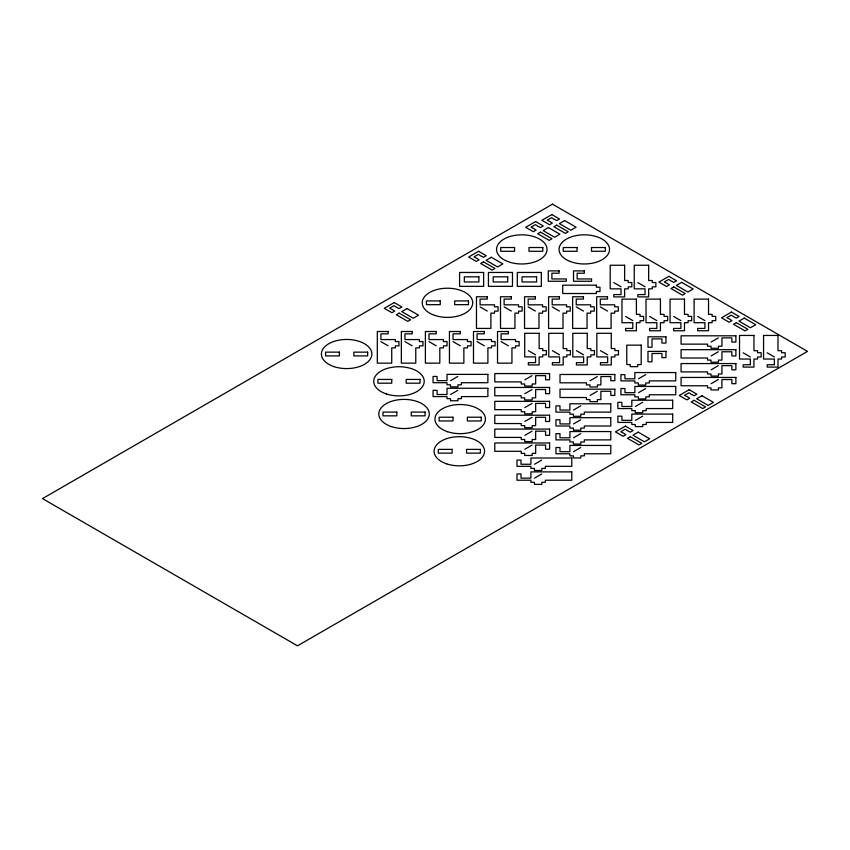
<?xml version="1.0" encoding="UTF-8"?>
<svg xmlns="http://www.w3.org/2000/svg" width="850" height="850" viewBox="0 0 850 850"><rect width="100%" height="100%" fill="white"/><g stroke="black" fill="none" stroke-linecap="round" stroke-linejoin="round"><path stroke-width="1.27" d="M450.617 380.63L457.831 376.465M450.617 394.506L457.831 390.341M524.843 379.822L532.058 375.658M524.843 393.699L532.058 389.534M524.843 407.575L532.058 403.421M590.07 380.726L597.284 376.561M524.843 421.462L532.058 417.297M590.07 395.431L597.284 391.266M524.843 435.338L532.058 431.173M573.506 410.04L580.72 405.875M638.477 378.803L645.681 374.648M524.843 449.225L532.058 445.06M711.121 342.051L718.335 337.886M573.506 423.927L580.72 419.762M638.477 392.689L645.681 388.524M711.121 355.938L718.335 351.772M573.506 437.803L580.72 433.638M534.533 464.249L541.747 460.094M635.428 406.47L642.643 402.305M711.121 369.814L718.335 365.649M573.506 451.679L580.72 447.514M534.533 478.136L541.747 473.971M635.428 420.346L642.643 416.181M711.121 383.69L718.335 379.525M767.178 352.793L774.382 356.957M697.712 316.466L704.926 320.62M637.84 282.604L645.054 286.769M743.134 352.793L750.348 356.957M673.668 316.466L680.882 320.62M613.796 282.604L621.01 286.769M649.623 316.466L656.838 320.62M625.579 316.466L632.793 320.62M600.281 306.903L607.495 311.068M576.236 306.903L583.451 311.068M552.192 306.903L559.406 311.068M528.158 306.903L535.362 311.068M600.451 350.657L607.665 354.822M504.114 306.903L511.328 311.068M576.406 350.657L583.621 354.822M480.069 306.903L487.284 311.068M552.372 350.657L559.576 354.822M528.328 350.657L535.543 354.822M501.128 341.636L508.342 345.801M477.084 341.636L484.298 345.801M453.039 341.636L460.254 345.801M429.006 341.636L436.209 345.801M404.961 341.636L412.176 345.801M380.917 341.636L388.131 345.801M552.5 204.17L42.5 498.61L297.5 645.83L807.5 351.39L552.5 204.17M478.592 251.281L468.647 257.019L476.297 261.439L479.103 259.813L477.402 258.836A3.124 1.806 0 0 0 475.703 257.858L474.002 256.87L478.337 254.373L480.038 255.351A3.124 1.806 0 0 0 481.737 256.328L483.438 257.316L486.243 255.691L478.592 251.281M394.251 302.568L384.306 308.306L391.956 312.726L394.761 311.1L393.061 310.123A3.124 1.806 0 0 0 391.361 309.145L389.661 308.157L393.996 305.66L395.696 306.638A3.124 1.806 0 0 0 397.396 307.615L399.096 308.603L401.901 306.978L394.251 302.568M535.617 221.553L525.672 227.301L533.322 231.71L536.127 230.095L534.427 229.117A3.124 1.806 0 0 0 532.727 228.129L531.027 227.152L535.362 224.644L537.062 225.633A3.124 1.806 0 0 0 538.762 226.61L540.462 227.587L543.267 225.972L535.617 221.553M551.841 214.561L541.896 220.309L549.546 224.719L552.351 223.104L550.651 222.126A3.124 1.806 0 0 0 548.951 221.138L547.251 220.161L551.586 217.653L553.286 218.641A3.124 1.806 0 0 0 554.986 219.619L556.686 220.607L559.491 218.981L551.841 214.561M483.48 261.853L480.675 263.468L492.15 270.098L494.955 268.473L483.48 261.853M491.385 257.284L486.115 260.334L497.59 266.953L502.86 263.914L491.385 257.284M399.139 313.14L396.334 314.755L407.809 321.385L410.614 319.759L399.139 313.14M407.044 308.571L401.774 311.621L413.249 318.24L418.519 315.201L407.044 308.571M540.504 232.135L537.699 233.75L549.174 240.38L551.979 238.754L540.504 232.135M548.409 227.566L543.139 230.605L554.614 237.235L559.884 234.196L548.409 227.566M556.729 225.144L553.924 226.759L565.399 233.389L568.204 231.763L556.729 225.144M564.634 220.575L559.364 223.624L570.839 230.244L576.109 227.205L564.634 220.575M668.886 276.346L658.941 282.083L666.591 286.503L669.396 284.888L667.696 283.9A3.124 1.806 0 0 0 665.996 282.922L664.296 281.945L668.631 279.438L670.331 280.415A3.124 1.806 0 0 0 672.031 281.403L673.731 282.381L676.536 280.766L668.886 276.346M673.774 286.918L670.969 288.543L682.444 295.163L685.249 293.547L673.774 286.918M681.679 282.359L676.409 285.398L687.884 292.028L693.154 288.979L681.679 282.359M731.457 312.078L721.512 317.815L729.162 322.235L731.967 320.609L730.267 319.632A3.124 1.806 0 0 0 728.567 318.654L726.867 317.666L731.202 315.169L732.902 316.147A3.124 1.806 0 0 0 734.602 317.135L736.302 318.112L739.107 316.487L731.457 312.078M736.344 322.649L733.539 324.275L745.014 330.894L747.819 329.279L736.344 322.649M744.249 318.091L738.979 321.13L750.454 327.749L755.724 324.711L744.249 318.091M625.409 426.126L615.464 431.874L623.114 436.284L625.919 434.669L624.219 433.691A3.124 1.806 0 0 0 622.519 432.703L620.819 431.726L625.154 429.218L626.854 430.206A3.124 1.806 0 0 0 628.554 431.184L630.254 432.172L633.059 430.546L625.409 426.126M689.18 389.725L679.235 395.473L686.885 399.882L689.69 398.267L687.99 397.29A3.124 1.806 0 0 0 686.29 396.302L684.59 395.324L688.925 392.817L690.625 393.805A3.124 1.806 0 0 0 692.325 394.783L694.025 395.76L696.83 394.145L689.18 389.725M630.296 436.709L627.491 438.324L638.966 444.954L641.771 443.328L630.296 436.709M638.201 432.14L632.931 435.189L644.406 441.809L649.676 438.77L638.201 432.14M694.067 400.308L691.263 401.922L702.737 408.553L705.543 406.927L694.067 400.308M701.972 395.739L696.702 398.777L708.178 405.408L713.447 402.369L701.972 395.739M514.569 247.531L500.746 247.531L500.746 251.281L514.569 251.281L514.569 247.531M542.821 247.531L528.997 247.531L528.997 251.281L542.821 251.281L542.821 247.531M577.076 247.531L563.253 247.531L563.253 251.281L577.076 251.281L577.076 247.531M605.327 247.531L591.504 247.531L591.504 251.281L605.327 251.281L605.327 247.531M624.622 265.253L610.194 265.253L610.194 288.841L621.01 288.841L621.01 294.567L613.796 294.567L613.796 296.894L624.622 296.894L624.622 288.841L628.224 288.841L628.224 286.832L631.826 286.832L631.826 282.529L628.224 282.529L628.224 280.521L624.622 280.521L624.622 265.253M648.656 265.253L634.238 265.253L634.238 288.841L645.054 288.841L645.054 294.567L637.84 294.567L637.84 296.894L648.656 296.894L648.656 288.841L652.269 288.841L652.269 286.832L655.871 286.832L655.871 282.529L652.269 282.529L652.269 280.521L648.656 280.521L648.656 265.253M559.098 270.895L548.282 270.895L548.282 281.265L566.312 281.265L566.312 278.949L551.884 278.949L551.884 273.222L559.098 273.222L559.098 270.895M584.343 270.895L573.527 270.895L573.527 281.265L591.558 281.265L591.558 278.949L577.129 278.949L577.129 273.222L584.343 273.222L584.343 270.895M483.629 272.457L459.584 272.457L459.584 286.344L483.629 286.344L483.629 272.457M512.476 272.457L488.442 272.457L488.442 286.344L512.476 286.344L512.476 272.457M541.333 272.457L517.289 272.457L517.289 286.344L541.333 286.344L541.333 272.457M478.879 276.834L464.334 276.834L464.334 281.966L478.879 281.966L478.879 276.834M507.726 276.834L493.191 276.834L493.191 281.966L507.726 281.966L507.726 276.834M536.584 276.834L522.038 276.834L522.038 281.966L536.584 281.966L536.584 276.834M596.36 285.186L562.711 285.186L562.711 293.516L596.36 293.516L596.36 291.507L599.972 291.507L599.972 287.204L596.36 287.204L596.36 285.186M487.284 296.767L476.467 296.767L476.467 328.419L490.886 328.419L490.886 313.151L494.498 313.151L494.498 311.132L498.1 311.132L498.1 306.829L494.498 306.829L494.498 304.821L480.069 304.821L480.069 299.094L487.284 299.094L487.284 296.767M511.328 296.767L500.512 296.767L500.512 328.419L514.93 328.419L514.93 313.151L518.543 313.151L518.543 311.132L522.144 311.132L522.144 306.829L518.543 306.829L518.543 304.821L504.114 304.821L504.114 299.094L511.328 299.094L511.328 296.767M535.362 296.767L524.546 296.767L524.546 328.419L538.974 328.419L538.974 313.151L542.576 313.151L542.576 311.132L546.189 311.132L546.189 306.829L542.576 306.829L542.576 304.821L528.158 304.821L528.158 299.094L535.362 299.094L535.362 296.767M559.406 296.767L548.59 296.767L548.59 328.419L563.019 328.419L563.019 313.151L566.621 313.151L566.621 311.132L570.222 311.132L570.222 306.829L566.621 306.829L566.621 304.821L552.192 304.821L552.192 299.094L559.406 299.094L559.406 296.767M583.451 296.767L572.634 296.767L572.634 328.419L587.053 328.419L587.053 313.151L590.665 313.151L590.665 311.132L594.267 311.132L594.267 306.829L590.665 306.829L590.665 304.821L576.236 304.821L576.236 299.094L583.451 299.094L583.451 296.767M607.495 296.767L596.668 296.767L596.668 328.419L611.097 328.419L611.097 313.151L614.709 313.151L614.709 311.132L618.311 311.132L618.311 306.829L614.709 306.829L614.709 304.821L600.281 304.821L600.281 299.094L607.495 299.094L607.495 296.767M636.406 299.115L621.977 299.115L621.977 322.703L632.793 322.703L632.793 328.429L625.579 328.429L625.579 330.756L636.406 330.756L636.406 322.703L640.008 322.703L640.008 320.694L643.62 320.694L643.62 316.391L640.008 316.391L640.008 314.383L636.406 314.383L636.406 299.115M660.439 299.115L646.021 299.115L646.021 322.703L656.838 322.703L656.838 328.429L649.623 328.429L649.623 330.756L660.439 330.756L660.439 322.703L664.052 322.703L664.052 320.694L667.654 320.694L667.654 316.391L664.052 316.391L664.052 314.383L660.439 314.383L660.439 299.115M684.484 299.115L670.066 299.115L670.066 322.703L680.882 322.703L680.882 328.429L673.668 328.429L673.668 330.756L684.484 330.756L684.484 322.703L688.096 322.703L688.096 320.694L691.698 320.694L691.698 316.391L688.096 316.391L688.096 314.383L684.484 314.383L684.484 299.115M708.528 299.115L694.099 299.115L694.099 322.703L704.926 322.703L704.926 328.429L697.712 328.429L697.712 330.756L708.528 330.756L708.528 322.703L712.13 322.703L712.13 320.694L715.742 320.694L715.742 316.391L712.13 316.391L712.13 314.383L708.528 314.383L708.528 299.115M440.257 300.921L426.434 300.921L426.434 304.672L440.257 304.672L440.257 300.921M468.509 300.921L454.686 300.921L454.686 304.672L468.509 304.672L468.509 300.921M388.131 331.511L377.315 331.511L377.315 363.152L391.733 363.152L391.733 347.884L395.346 347.884L395.346 345.876L398.947 345.876L398.947 341.572L395.346 341.572L395.346 339.564L380.917 339.564L380.917 333.837L388.131 333.837L388.131 331.511M412.176 331.511L401.359 331.511L401.359 363.152L415.777 363.152L415.777 347.884L419.39 347.884L419.39 345.876L422.992 345.876L422.992 341.572L419.39 341.572L419.39 339.564L404.961 339.564L404.961 333.837L412.176 333.837L412.176 331.511M436.209 331.511L425.393 331.511L425.393 363.152L439.822 363.152L439.822 347.884L443.424 347.884L443.424 345.876L447.036 345.876L447.036 341.572L443.424 341.572L443.424 339.564L429.006 339.564L429.006 333.837L436.209 333.837L436.209 331.511M460.254 331.511L449.438 331.511L449.438 363.152L463.866 363.152L463.866 347.884L467.468 347.884L467.468 345.876L471.07 345.876L471.07 341.572L467.468 341.572L467.468 339.564L453.039 339.564L453.039 333.837L460.254 333.837L460.254 331.511M484.298 331.511L473.482 331.511L473.482 363.152L487.9 363.152L487.9 347.884L491.513 347.884L491.513 345.876L495.114 345.876L495.114 341.572L491.513 341.572L491.513 339.564L477.084 339.564L477.084 333.837L484.298 333.837L484.298 331.511M508.342 331.511L497.516 331.511L497.516 363.152L511.944 363.152L511.944 347.884L515.557 347.884L515.557 345.876L519.159 345.876L519.159 341.572L515.557 341.572L515.557 339.564L501.128 339.564L501.128 333.837L508.342 333.837L508.342 331.511M539.144 333.306L524.716 333.306L524.716 356.904L535.543 356.904L535.543 362.631L528.328 362.631L528.328 364.947L539.144 364.947L539.144 356.904L542.746 356.904L542.746 354.886L546.359 354.886L546.359 350.582L542.746 350.582L542.746 348.574L539.144 348.574L539.144 333.306M563.189 333.306L548.76 333.306L548.76 356.904L559.576 356.904L559.576 362.631L552.372 362.631L552.372 364.947L563.189 364.947L563.189 356.904L566.791 356.904L566.791 354.886L570.403 354.886L570.403 350.582L566.791 350.582L566.791 348.574L563.189 348.574L563.189 333.306M587.233 333.306L572.804 333.306L572.804 356.904L583.621 356.904L583.621 362.631L576.406 362.631L576.406 364.947L587.233 364.947L587.233 356.904L590.835 356.904L590.835 354.886L594.437 354.886L594.437 350.582L590.835 350.582L590.835 348.574L587.233 348.574L587.233 333.306M611.267 333.306L596.849 333.306L596.849 356.904L607.665 356.904L607.665 362.631L600.451 362.631L600.451 364.947L611.267 364.947L611.267 356.904L614.879 356.904L614.879 354.886L618.481 354.886L618.481 350.582L614.879 350.582L614.879 348.574L611.267 348.574L611.267 333.306M753.95 335.442L739.521 335.442L739.521 359.04L750.348 359.04L750.348 364.767L743.134 364.767L743.134 367.094L753.95 367.094L753.95 359.04L757.562 359.04L757.562 357.021L761.164 357.021L761.164 352.718L757.562 352.718L757.562 350.71L753.95 350.71L753.95 335.442M777.994 335.442L763.566 335.442L763.566 359.04L774.382 359.04L774.382 364.767L767.178 364.767L767.178 367.094L777.994 367.094L777.994 359.04L781.596 359.04L781.596 357.021L785.209 357.021L785.209 352.718L781.596 352.718L781.596 350.71L777.994 350.71L777.994 335.442M735.888 335.803L681.073 335.803L681.073 344.133L707.519 344.133L707.519 346.216L711.004 346.216L711.004 348.298L718.452 348.298L718.452 346.216L721.937 346.216L721.937 337.886L731.861 337.886L731.861 342.051L735.888 342.051L735.888 335.803M665.964 336.812L647.987 336.812L647.987 347.225L652.014 347.225L652.014 338.895L661.938 338.895L661.938 343.06L665.964 343.06L665.964 336.812M641.197 345.142L626.769 345.142L626.769 364.576L630.254 364.576L630.254 366.658L637.713 366.658L637.713 364.576L641.197 364.576L641.197 345.142M735.888 349.69L681.073 349.69L681.073 358.02L707.519 358.02L707.519 360.092L711.004 360.092L711.004 362.174L718.452 362.174L718.452 360.092L721.937 360.092L721.937 351.772L731.861 351.772L731.861 355.938L735.888 355.938L735.888 349.69M665.964 351.39L647.987 351.39L647.987 361.803L652.014 361.803L652.014 353.473L661.938 353.473L661.938 357.638L665.964 357.638L665.964 351.39M339.416 352.144L325.592 352.144L325.592 355.895L339.416 355.895L339.416 352.144M367.668 352.144L353.844 352.144L353.844 355.895L367.668 355.895L367.668 352.144M735.888 363.566L681.073 363.566L681.073 371.896L707.519 371.896L707.519 373.979L711.004 373.979L711.004 376.061L718.452 376.061L718.452 373.979L721.937 373.979L721.937 365.649L731.861 365.649L731.861 369.814L735.888 369.814L735.888 363.566M675.739 372.566L634.865 372.566L634.865 378.803L624.952 378.803L624.952 374.648L620.925 374.648L620.925 380.885L634.865 380.885L634.865 382.967L638.35 382.967L638.35 385.05L645.809 385.05L645.809 382.967L649.294 382.967L649.294 380.885L675.739 380.885L675.739 372.566M549.599 373.575L494.785 373.575L494.785 381.905L521.231 381.905L521.231 383.987L524.716 383.987L524.716 386.07L532.174 386.07L532.174 383.987L535.659 383.987L535.659 375.658L545.572 375.658L545.572 379.822L549.599 379.822L549.599 373.575M487.879 374.382L447.015 374.382L447.015 380.63L437.091 380.63L437.091 376.465L433.064 376.465L433.064 382.712L447.015 382.712L447.015 384.795L450.5 384.795L450.5 386.877L457.948 386.877L457.948 384.795L461.433 384.795L461.433 382.712L487.879 382.712L487.879 374.382M614.837 374.478L560.023 374.478L560.023 382.808L586.468 382.808L586.468 384.891L589.953 384.891L589.953 386.973L597.401 386.973L597.401 384.891L600.886 384.891L600.886 376.561L610.81 376.561L610.81 380.726L614.837 380.726L614.837 374.478M735.888 377.442L681.073 377.442L681.073 385.772L707.519 385.772L707.519 387.855L711.004 387.855L711.004 389.938L718.452 389.938L718.452 387.855L721.937 387.855L721.937 379.525L731.861 379.525L731.861 383.69L735.888 383.69L735.888 377.442M391.754 379.44L377.931 379.44L377.931 383.191L391.754 383.191L391.754 379.44M420.006 379.44L406.183 379.44L406.183 383.191L420.006 383.191L420.006 379.44M675.739 386.442L634.865 386.442L634.865 392.689L624.952 392.689L624.952 388.524L620.925 388.524L620.925 394.772L634.865 394.772L634.865 396.854L638.35 396.854L638.35 398.937L645.809 398.937L645.809 396.854L649.294 396.854L649.294 394.772L675.739 394.772L675.739 386.442M549.599 387.451L494.785 387.451L494.785 395.781L521.231 395.781L521.231 397.864L524.716 397.864L524.716 399.946L532.174 399.946L532.174 397.864L535.659 397.864L535.659 389.534L545.572 389.534L545.572 393.699L549.599 393.699L549.599 387.451M487.879 388.269L447.015 388.269L447.015 394.506L437.091 394.506L437.091 390.341L433.064 390.341L433.064 396.589L447.015 396.589L447.015 398.671L450.5 398.671L450.5 400.754L457.948 400.754L457.948 398.671L461.433 398.671L461.433 396.589L487.879 396.589L487.879 388.269M614.837 389.183L560.023 389.183L560.023 397.513L586.468 397.513L586.468 399.596L589.953 399.596L589.953 401.678L597.401 401.678L597.401 399.596L600.886 399.596L600.886 391.266L610.81 391.266L610.81 395.431L614.837 395.431L614.837 389.183M672.69 400.223L631.816 400.223L631.816 406.47L621.903 406.47L621.903 402.305L617.876 402.305L617.876 408.553L631.816 408.553L631.816 410.635L635.301 410.635L635.301 412.717L642.759 412.717L642.759 410.635L646.244 410.635L646.244 408.553L672.69 408.553L672.69 400.223M549.599 401.338L494.785 401.338L494.785 409.658L521.231 409.658L521.231 411.74L524.716 411.74L524.716 413.822L532.174 413.822L532.174 411.74L535.659 411.74L535.659 403.421L545.572 403.421L545.572 407.575L549.599 407.575L549.599 401.338M610.778 403.793L569.904 403.793L569.904 410.04L559.98 410.04L559.98 405.875L555.953 405.875L555.953 412.123L569.904 412.123L569.904 414.205L573.389 414.205L573.389 416.288L580.837 416.288L580.837 414.205L584.332 414.205L584.332 412.123L610.778 412.123L610.778 403.793M396.822 412.101L382.999 412.101L382.999 415.841L396.822 415.841L396.822 412.101M425.074 412.101L411.251 412.101L411.251 415.841L425.074 415.841L425.074 412.101M672.69 414.099L631.816 414.099L631.816 420.346L621.903 420.346L621.903 416.181L617.876 416.181L617.876 422.429L631.816 422.429L631.816 424.511L635.301 424.511L635.301 426.594L642.759 426.594L642.759 424.511L646.244 424.511L646.244 422.429L672.69 422.429L672.69 414.099M549.599 415.214L494.785 415.214L494.785 423.544L521.231 423.544L521.231 425.627L524.716 425.627L524.716 427.709L532.174 427.709L532.174 425.627L535.659 425.627L535.659 417.297L545.572 417.297L545.572 421.462L549.599 421.462L549.599 415.214M452.965 417.212L439.142 417.212L439.142 420.962L452.965 420.962L452.965 417.212M481.217 417.212L467.394 417.212L467.394 420.962L481.217 420.962L481.217 417.212M610.778 417.679L569.904 417.679L569.904 423.927L559.98 423.927L559.98 419.762L555.953 419.762L555.953 425.999L569.904 425.999L569.904 428.081L573.389 428.081L573.389 430.164L580.837 430.164L580.837 428.081L584.332 428.081L584.332 425.999L610.778 425.999L610.778 417.679M549.599 429.091L494.785 429.091L494.785 437.421L521.231 437.421L521.231 439.503L524.716 439.503L524.716 441.586L532.174 441.586L532.174 439.503L535.659 439.503L535.659 431.173L545.572 431.173L545.572 435.338L549.599 435.338L549.599 429.091M610.778 431.556L569.904 431.556L569.904 437.803L559.98 437.803L559.98 433.638L555.953 433.638L555.953 439.886L569.904 439.886L569.904 441.968L573.389 441.968L573.389 444.051L580.837 444.051L580.837 441.968L584.332 441.968L584.332 439.886L610.778 439.886L610.778 431.556M549.599 442.978L494.785 442.978L494.785 451.308L521.231 451.308L521.231 453.379L524.716 453.379L524.716 455.462L532.174 455.462L532.174 453.379L535.659 453.379L535.659 445.06L545.572 445.06L545.572 449.225L549.599 449.225L549.599 442.978M610.778 445.432L569.904 445.432L569.904 451.679L559.98 451.679L559.98 447.514L555.953 447.514L555.953 453.762L569.904 453.762L569.904 455.844L573.389 455.844L573.389 457.927L580.837 457.927L580.837 455.844L584.332 455.844L584.332 453.762L610.778 453.762L610.778 445.432M452.115 449.384L438.292 449.384L438.292 453.135L452.115 453.135L452.115 449.384M480.367 449.384L466.544 449.384L466.544 453.135L480.367 453.135L480.367 449.384M571.795 458.012L530.921 458.012L530.921 464.249L521.008 464.249L521.008 460.094L516.981 460.094L516.981 466.331L530.921 466.331L530.921 468.414L534.416 468.414L534.416 470.496L541.864 470.496L541.864 468.414L545.349 468.414L545.349 466.331L571.795 466.331L571.795 458.012M571.795 471.888L530.921 471.888L530.921 478.136L521.008 478.136L521.008 473.971L516.981 473.971L516.981 480.218L530.921 480.218L530.921 482.301L534.416 482.301L534.416 484.383L541.864 484.383L541.864 482.301L545.349 482.301L545.349 480.218L571.795 480.218L571.795 471.888M570.148 261.471A25.245 14.578 0 0 0 609.471 250.442A25.245 14.578 0 0 0 573.261 236.289A25.245 14.578 0 0 0 570.148 261.471M507.631 261.471A25.245 14.578 0 0 0 546.964 250.442A25.245 14.578 0 0 0 510.754 236.289A25.245 14.578 0 0 0 507.631 261.471M434.849 315.424A25.245 14.578 0 0 0 472.717 302.802A25.245 14.578 0 0 0 434.849 290.179A25.245 14.578 0 0 0 434.849 315.424M386.346 393.933A25.245 14.578 0 0 0 424.214 381.31A25.245 14.578 0 0 0 386.346 368.688A25.245 14.578 0 0 0 386.346 393.933M447.557 431.704A25.245 14.578 0 0 0 485.424 419.092A25.245 14.578 0 0 0 447.557 406.47A25.245 14.578 0 0 0 447.557 431.704M391.414 426.594A25.245 14.578 0 0 0 429.282 413.971A25.245 14.578 0 0 0 391.414 401.349A25.245 14.578 0 0 0 391.414 426.594M446.707 463.877A25.245 14.578 0 0 0 484.574 451.254A25.245 14.578 0 0 0 446.707 438.632A25.245 14.578 0 0 0 446.707 463.877M334.007 366.637A25.245 14.578 0 0 0 371.875 354.025A25.245 14.578 0 0 0 334.007 341.402A25.245 14.578 0 0 0 334.007 366.637"/></g></svg>
